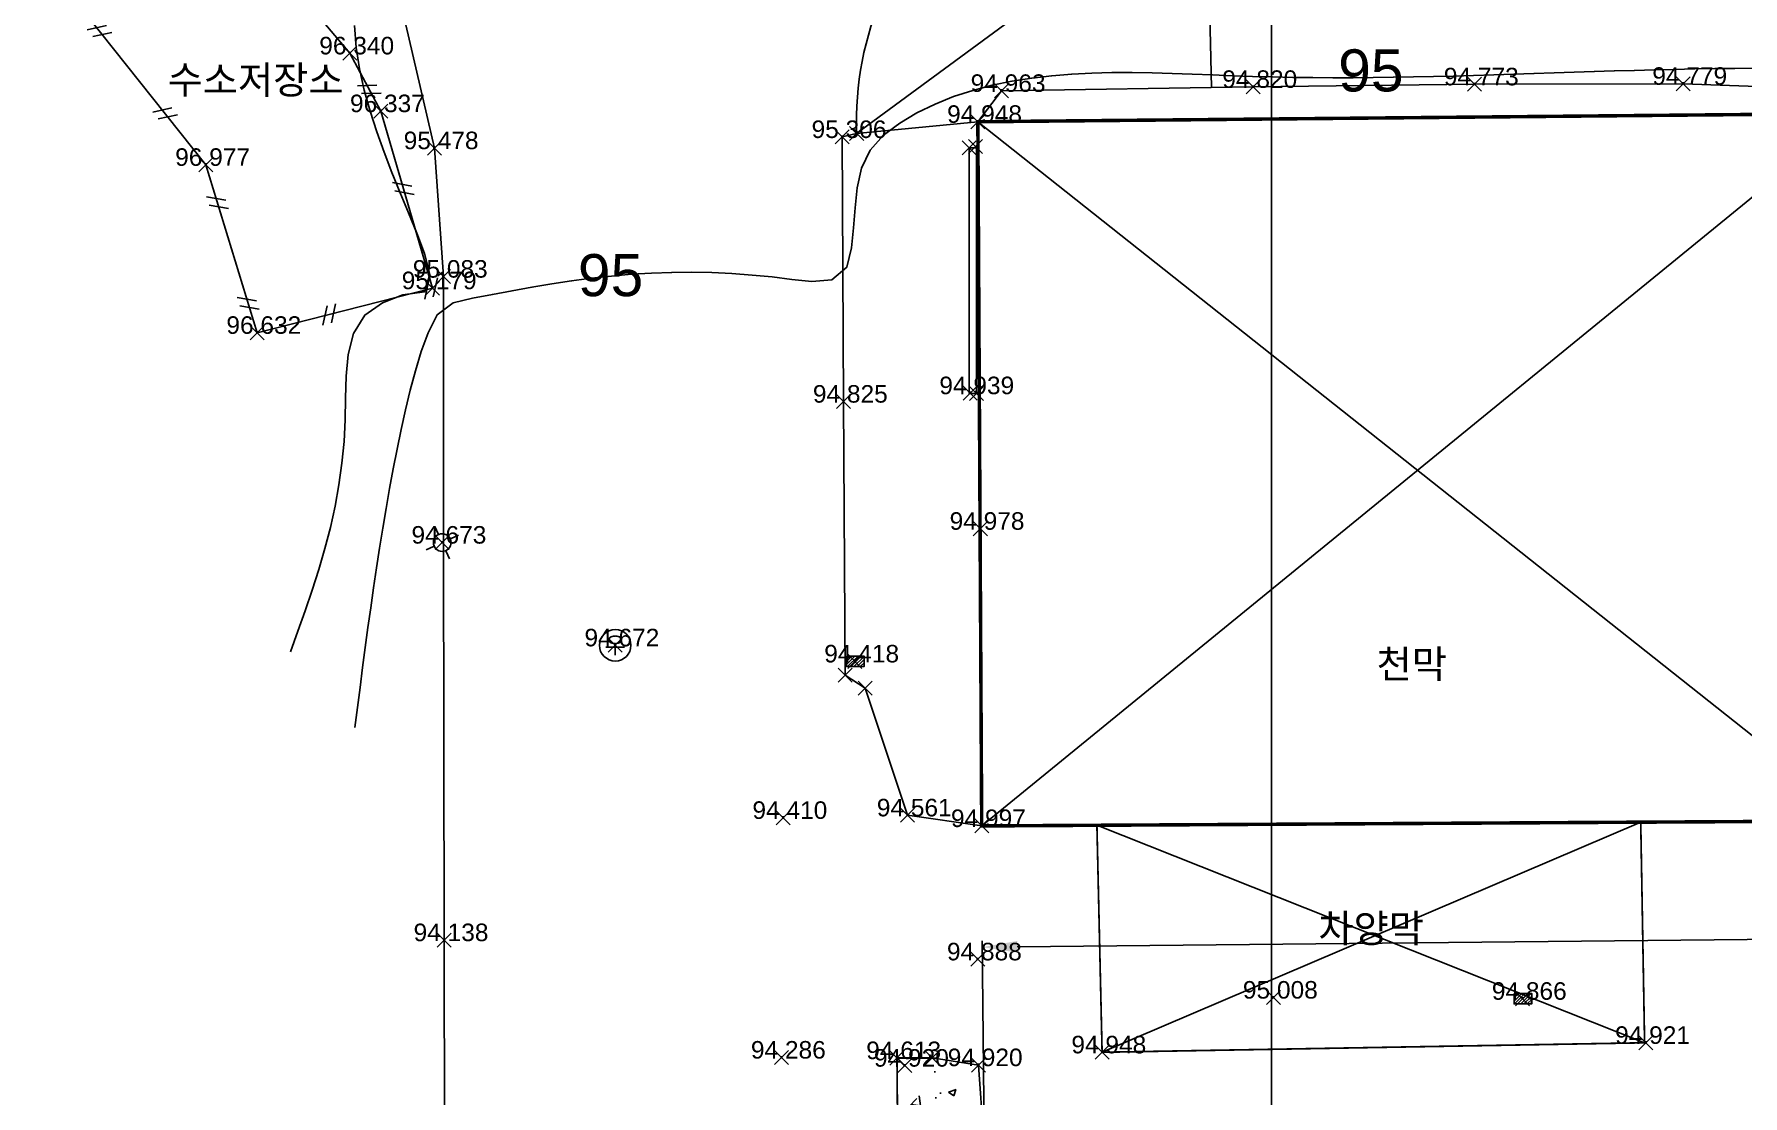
# Model space of a CAD drawing. Header units: millimetres. Extents: x 215151 to 215617, y 463010 to 463219.
# Drawn here: x 215164.7 to 215213.44, y 463117.39 to 463147.67 of the extents above; entities that cross this region are included whole.
import ezdxf
from ezdxf.enums import TextEntityAlignment as Align

# ---------------------------------------------------------------- set-up
doc = ezdxf.new("R2010")
doc.units = ezdxf.units.MM
doc.header["$MEASUREMENT"] = 0
doc.header["$PDMODE"] = 3
doc.header["$PDSIZE"] = 0.2
doc.linetypes.add('DASHED2', pattern=[0.375, 0.25, -0.125])
for name, color, linetype in [('1M(48)', 48, 'Continuous'), ('5M(86)', 86, 'Continuous'), ("CON'C(31)", 31, 'Continuous'), ('PTANNOTELE', 7, 'Continuous'), ('PTLAYER', 1, 'Continuous'), ('TEXT', 7, 'Continuous'), ('가로등(32)', 32, 'Continuous'), ('경사면(8)', 8, 'Continuous'), ('도각선(5)', 5, 'Continuous'), ('도시가스맨홀(50)', 50, 'Continuous'), ('빗물받이(5)', 5, 'Continuous'), ('아스팔트도로(1)', 1, 'Continuous'), ('우수맨홀(42)', 42, 'Continuous'), ('천막(64)', 64, 'Continuous'), ('콘크리트수로(5)', 5, 'Continuous'), ('현황선', 7, 'Continuous'), ('휀스(70)', 70, 'Continuous')]:
    doc.layers.add(name, color=color, linetype=linetype)
doc.styles.add('Arial_4', font='arial.ttf')
doc.styles.get("Standard").update_dxf_attribs({"font": 'simplex.shx'})
doc.styles.add('돋음체', font='')
doc.styles.get('돋음체').set_extended_font_data('DotumChe')
doc.dimstyles.get("Standard").update_dxf_attribs({"dimtxt": 0.18, "dimasz": 0.18, "dimexe": 0.18, "dimexo": 0.0625, "dimgap": 0.09, "dimtad": 1, "dimzin": 0, "dimdsep": 46, "dimtxsty": 'Standard', "dimcen": 0.09, "dimadec": 0, "dimazin": 0, "dimtfac": 1, "dimtdec": 4, "dimtofl": 0, "dimtmove": 0, "dimatfit": 3, "dimfxl": 1, "dimtolj": 1, "dimtzin": 0, "dimarcsym": 0})

# ---------------------------------------------------------------- blocks, each defined once
blk = doc.blocks.new('P')
at = {"layer": '휀스(70)', "linetype": 'Continuous'}
for points in [[(-0.25, -0.25), (0, 0.25)], [(0, -0.25), (0.25, 0.25)]]:
    blk.add_lwpolyline(points, dxfattribs=at)
blk = doc.blocks.new('w')
at = {"layer": '우수맨홀(42)'}
blk.add_circle((0, 0), 0.75, dxfattribs=at)
at = {"layer": '우수맨홀(42)', "style": '돋음체'}
blk.add_text('우', height=0.8, dxfattribs=at).set_placement((0, 0), align=Align.MIDDLE)
blk = doc.blocks.new('F')
at = {"layer": '가로등(32)'}
for p, q in [((-0.191, 0.421), (-0.349, 0.769)), ((0.421, 0.191), (0.769, 0.349)), ((-0.421, -0.191), (-0.769, -0.349)), ((0.191, -0.421), (0.349, -0.769))]:
    blk.add_line(p, q, dxfattribs=at)
blk.add_circle((0, 0), 0.42, dxfattribs=at)
blk = doc.blocks.new('W1')
at = {"layer": '빗물받이(5)'}
h = blk.add_hatch(dxfattribs=at)
h.set_pattern_fill('ANSI31', color=256, scale=0.02, style=0)
h.set_pattern_definition([(45, (-178.083926, -134.613974), (-0.04490128, 0.04490128), [])])
h.paths.add_polyline_path([(0.26, 0.149), (-0.24, 0.149), (-0.24, -0.151), (0.26, -0.151)])
blk.add_lwpolyline([(-0.24, 0.149), (0.26, 0.149), (0.26, -0.151), (-0.24, -0.151), (-0.24, 0.149)], dxfattribs=at)
blk = doc.blocks.new('*D20')
at = {"layer": 'DEFPOINTS', "color": 0, "transparency": 16777216}
for p in [(215251.742, 463122.225), (215251.796, 463116.78), (215191.799, 463116.188)]:
    blk.add_point(p, dxfattribs=at)
at = {"layer": 'TEXT', "color": 1, "lineweight": -2, "transparency": 16777216}
for p, q in [((215251.795, 463116.843), (215251.74, 463122.405)), ((215192.745, 463121.642), (215218.654, 463121.898)), ((215250.742, 463122.215), (215224.834, 463121.959)), ((215191.798, 463116.251), (215191.743, 463121.813))]:
    blk.add_line(p, q, dxfattribs=at)
at = {"layer": 'TEXT', "color": 1, "transparency": 16777216}
for points in [[(215250.741, 463122.382), (215250.744, 463122.048), (215251.742, 463122.225)], [(215192.743, 463121.809), (215192.747, 463121.476), (215191.745, 463121.633)]]:
    blk.add_solid(points, dxfattribs=at)
at = {"layer": 'TEXT', "color": 1, "transparency": 16777216, "insert": (215221.744, 463121.929), "char_height": 1, "attachment_point": 5}
blk.add_mtext('\\A1;60.000M', dxfattribs=at)

msp = doc.modelspace()

# ---------------------------------------------------------------- hatches: boundary and pattern name
at = {"layer": "CON'C(31)"}
h = msp.add_hatch(dxfattribs=at)
h.set_pattern_fill('AR-CONC', color=256, scale=0.3)
h.set_pattern_definition([(50, (0, 0), (2.151780548, -0.188256405), [0.225, -2.475]), (355, (0, 0), (-0.416254001, 2.256576401), [0.18, -1.98]), (100.45144446, (0.1793, -0.0157), (1.73552654, 2.068319973), [0.191220576, -2.103426336]), (46.1842, (0, 0.6), (3.201723992, -0.496557842), [0.3375, -3.7125]), (96.6356355, (0.2668, 0.5586), (2.803985837, 2.922355802), [0.286831026, -3.15514128]), (351.184164, (0, 0.6), (2.803985835, 2.9223558), [0.27, -2.970000003]), (21, (0.3, 0.45), (1.7907211564, -1.207856672), [0.225, -2.475]), (326, (0.3, 0.45), (0.729945996, 2.175450135), [0.18, -1.98]), (71.45144474, (0.4492, 0.3493), (2.52066713, 0.967593458), [0.19122057, -2.103426336]), (37.5, (0, 0), (0.036479566, 0.9986815615), [0, -1.956, 0, -2.01, 0, -1.9875]), (7.5, (0, 0), (0.7892086123, 1.1832351356), [0, -1.146, 0, -1.911, 0, -0.7575]), (327.5, (-0.669, 0), (1.6014673085, -0.0676646152), [0, -0.75, 0, -2.34, 0, -3.105]), (317.5, (-0.969, 0), (1.749558508, 0.300314947), [0, -0.975, 0, -1.554, 0, -2.205])])
h.paths.add_polyline_path([(215191.77585, 463116.25395), (215191.63648, 463118.27021), (215190.31743, 463118.47264), (215189.31085, 463118.47154), (215189.33375, 463115.96678), (215189.40444, 463108.14636), (215189.37436, 463100.47019), (215189.37789, 463100.45337), (215189.38184, 463100), (215191.93424, 463100)])
h.paths.add_polyline_path([(215191.94623, 463098.76924), (215189.36759, 463098.74411), (215189.24677, 463093.89061), (215189.29932, 463093.34504), (215189.46414, 463092.65334), (215189.72815, 463091.99322), (215190.09535, 463091.38465), (215190.56722, 463090.85343), (215191.13304, 463090.42329), (215191.70255, 463089.99837), (215192.03762, 463089.3914)])
h.paths.add_polyline_path([(215191.70255, 463089.99837), (215191.13304, 463090.42329), (215190.56722, 463090.85343), (215190.09535, 463091.38465), (215189.72815, 463091.99322), (215189.46414, 463092.65334), (215189.29932, 463093.34504), (215189.24677, 463093.89061), (215189.24115, 463093.66485), (215189.02345, 463093.67184, -1), (215188.5197, 463093.688), (215188.41078, 463093.69149), (215188.41078, 463090.98864), (215188.21141, 463090.13204), (215188.40552, 463084.85649), (215189.95347, 463086.06292), (215190.35653, 463085.45006), (215190.68991, 463085.87178), (215191.27877, 463086.26976), (215191.87785, 463086.65289), (215192.06075, 463087.0173), (215192.03762, 463089.3914)])
h.paths.add_polyline_path([(215191.10163, 463089.35526, -1), (215190.20163, 463089.35526, -1)], flags=16)
h.paths.add_polyline_path([(215190.19036, 463088.94052), (215191.11902, 463088.94743), (215191.1129, 463089.76999), (215190.18424, 463089.76308)], flags=24)

# ---------------------------------------------------------------- linework, layer by layer
at = {"layer": '1M(48)', "elevation": 96}
msp.add_lwpolyline([(215172.00726, 463130.05584), (215172.21952, 463130.63948), (215172.21952, 463130.63948), (215172.42782, 463131.22454), (215172.42782, 463131.22454), (215172.6283, 463131.81232), (215172.6283, 463131.81232), (215172.81719, 463132.40392), (215172.81719, 463132.40392), (215172.99096, 463133.00013), (215172.99096, 463133.00013), (215173.14637, 463133.60137), (215173.14637, 463133.60137), (215173.2806, 463134.20769), (215173.2806, 463134.20769), (215173.39137, 463134.81872), (215173.39137, 463134.81872), (215173.47693, 463135.43378), (215173.47693, 463135.43378), (215173.5362, 463136.05192), (215173.5362, 463136.05192), (215173.56868, 463136.67205), (215173.56868, 463136.67205), (215173.57883, 463137.293), (215173.57883, 463137.293), (215173.59352, 463137.91383), (215173.59352, 463137.91383), (215173.65012, 463138.53201), (215173.65012, 463138.53201), (215173.80273, 463139.13269), (215173.80273, 463139.13269), (215174.12679, 463139.6578), (215174.12679, 463139.6578), (215174.63644, 463140.00596), (215174.63644, 463140.00596), (215175.21268, 463140.23506), (215175.21268, 463140.23506), (215175.82732, 463140.31667), (215175.82732, 463140.31667), (215175.98823, 463140.81588), (215175.98823, 463140.81588), (215175.83111, 463141.41624), (215175.83111, 463141.41624), (215175.61165, 463141.99706), (215175.61165, 463141.99706), (215175.37187, 463142.56994), (215175.37187, 463142.56994), (215175.13392, 463143.14359), (215175.13392, 463143.14359), (215174.90223, 463143.71979), (215174.90223, 463143.71979), (215174.68044, 463144.29987), (215174.68044, 463144.29987), (215174.47232, 463144.88499), (215174.47232, 463144.88499), (215174.2821, 463145.47617), (215174.2821, 463145.47617), (215174.11498, 463146.07421), (215174.11498, 463146.07421), (215173.97755, 463146.67977), (215173.97755, 463146.67977), (215173.87871, 463147.29276), (215173.87871, 463147.29276), (215173.83054, 463147.9117)], dxfattribs=at)
at = {"layer": '5M(86)'}
msp.add_lwpolyline([(215173.8483, 463127.90006), (215173.92044, 463128.46899), (215173.92044, 463128.46899), (215173.99298, 463129.03787), (215173.99298, 463129.03787), (215174.06637, 463129.60664), (215174.06637, 463129.60664), (215174.14102, 463130.17524), (215174.14102, 463130.17524), (215174.21734, 463130.74363), (215174.21734, 463130.74363), (215174.29578, 463131.31172), (215174.29578, 463131.31172), (215174.37676, 463131.87946), (215174.37676, 463131.87946), (215174.46072, 463132.44676), (215174.46072, 463132.44676), (215174.54809, 463133.01355), (215174.54809, 463133.01355), (215174.63933, 463133.57973), (215174.63933, 463133.57973), (215174.7349, 463134.1452), (215174.7349, 463134.1452), (215174.83525, 463134.70983), (215174.83525, 463134.70983), (215174.94085, 463135.27351), (215174.94085, 463135.27351), (215175.05218, 463135.83608), (215175.05218, 463135.83608), (215175.16973, 463136.39738), (215175.16973, 463136.39738), (215175.29397, 463136.95724), (215175.29397, 463136.95724), (215175.42589, 463137.51534), (215175.42589, 463137.51534), (215175.57174, 463138.06994), (215175.57174, 463138.06994), (215175.74028, 463138.61804), (215175.74028, 463138.61804), (215175.93829, 463139.15616), (215175.93829, 463139.15616), (215176.197, 463139.66645), (215176.197, 463139.66645), (215176.64699, 463140.00655), (215176.64699, 463140.00655), (215177.20342, 463140.14225), (215177.20342, 463140.14225), (215177.76705, 463140.24812), (215177.76705, 463140.24812), (215178.3311, 463140.35169), (215178.3311, 463140.35169), (215178.89588, 463140.45123), (215178.89588, 463140.45123), (215179.46167, 463140.54481), (215179.46167, 463140.54481), (215180.02872, 463140.63044), (215180.02872, 463140.63044), (215180.59718, 463140.70612), (215180.59718, 463140.70612), (215181.16708, 463140.76997), (215181.16708, 463140.76997), (215181.73832, 463140.82039), (215181.73832, 463140.82039), (215182.31066, 463140.85611), (215182.31066, 463140.85611), (215182.88376, 463140.87631), (215182.88376, 463140.87631), (215183.4572, 463140.88061), (215183.4572, 463140.88061), (215184.03058, 463140.86906), (215184.03058, 463140.86906), (215184.60341, 463140.84204), (215184.60341, 463140.84204), (215185.17535, 463140.80024), (215185.17535, 463140.80024), (215185.74609, 463140.7445), (215185.74609, 463140.7445), (215186.31545, 463140.67595), (215186.31545, 463140.67595), (215186.88582, 463140.61768), (215186.88582, 463140.61768), (215187.45483, 463140.66358), (215187.45483, 463140.66358), (215187.87655, 463141.02289), (215187.87655, 463141.02289), (215188.01714, 463141.57674), (215188.01714, 463141.57674), (215188.07482, 463142.14723), (215188.07482, 463142.14723), (215188.1145, 463142.71934), (215188.1145, 463142.71934), (215188.17307, 463143.28971), (215188.17307, 463143.28971), (215188.29834, 463143.84863), (215188.29834, 463143.84863), (215188.54603, 463144.36372), (215188.54603, 463144.36372), (215188.92994, 463144.78768), (215188.92994, 463144.78768), (215189.3886, 463145.13115), (215189.3886, 463145.13115), (215189.88163, 463145.42375), (215189.88163, 463145.42375), (215190.39651, 463145.67598), (215190.39651, 463145.67598), (215190.92871, 463145.88932), (215190.92871, 463145.88932), (215191.47407, 463146.06639), (215191.47407, 463146.06639), (215192.029, 463146.21076), (215192.029, 463146.21076), (215192.59063, 463146.3265), (215192.59063, 463146.3265), (215193.15694, 463146.41668), (215193.15694, 463146.41668), (215193.72645, 463146.48376), (215193.72645, 463146.48376), (215194.29801, 463146.53036), (215194.29801, 463146.53036), (215194.87075, 463146.55917), (215194.87075, 463146.55917), (215195.44405, 463146.57289), (215195.44405, 463146.57289), (215196.01753, 463146.57419), (215196.01753, 463146.57419), (215196.59094, 463146.56567), (215196.59094, 463146.56567), (215197.16421, 463146.54988), (215197.16421, 463146.54988), (215197.73732, 463146.52931), (215197.73732, 463146.52931), (215198.31035, 463146.50641), (215198.31035, 463146.50641), (215198.88338, 463146.48361), (215198.88338, 463146.48361), (215199.4565, 463146.46334), (215199.4565, 463146.46334), (215200.02977, 463146.44757), (215200.02977, 463146.44757), (215200.60314, 463146.43644), (215200.60314, 463146.43644), (215201.17659, 463146.42963), (215201.17659, 463146.42963), (215201.75006, 463146.42682), (215201.75006, 463146.42682), (215202.32355, 463146.42768), (215202.32355, 463146.42768), (215202.89701, 463146.43189), (215202.89701, 463146.43189), (215203.47045, 463146.43912), (215203.47045, 463146.43912), (215204.04385, 463146.44903), (215204.04385, 463146.44903), (215204.6172, 463146.46128), (215204.6172, 463146.46128), (215205.19051, 463146.47553), (215205.19051, 463146.47553), (215205.76377, 463146.49144), (215205.76377, 463146.49144), (215206.337, 463146.50867), (215206.337, 463146.50867), (215206.91019, 463146.52687), (215206.91019, 463146.52687), (215207.48337, 463146.5457), (215207.48337, 463146.5457), (215208.05653, 463146.5648), (215208.05653, 463146.5648), (215208.6297, 463146.58384), (215208.6297, 463146.58384), (215209.20288, 463146.60245), (215209.20288, 463146.60245), (215209.77609, 463146.6203), (215209.77609, 463146.6203), (215210.34932, 463146.63704), (215210.34932, 463146.63704), (215210.9226, 463146.65231), (215210.9226, 463146.65231), (215211.49593, 463146.66577), (215211.49593, 463146.66577), (215212.0693, 463146.67708), (215212.0693, 463146.67708), (215212.64271, 463146.68609), (215212.64271, 463146.68609), (215213.21616, 463146.69293), (215213.21616, 463146.69293), (215213.78962, 463146.69774)], dxfattribs=at)
at = {"layer": "CON'C(31)", "const_width": 0.05}
msp.add_lwpolyline([(215190.31743, 463118.47264), (215189.31085, 463118.47154), (215189.33375, 463115.96678), (215189.40444, 463108.14636), (215189.36759, 463098.74411), (215191.94623, 463098.76924)], dxfattribs=at)
at = {"layer": "CON'C(31)"}
msp.add_lwpolyline([(215190.31743, 463118.47264), (215191.63648, 463118.27021), (215191.77585, 463116.25395)], dxfattribs=at)
at = {"layer": 'PTLAYER'}
for p in [(215173.70562, 463147.12301, 96.33965), (215192.28969, 463146.05368, 94.96258), (215199.46987, 463146.16746, 94.81951), (215205.79041, 463146.24053, 94.77299), (215211.73764, 463146.25618, 94.77887), (215174.58209, 463145.47602, 96.33706), (215191.61838, 463145.1711, 94.94835), (215187.7516, 463144.73844, 95.30644), (215188.16116, 463144.84019, 95.30624), (215176.11442, 463144.42023, 95.47758), (215191.37314, 463144.43034, 94.91974), (215191.55022, 463144.46295, 94.93462), (215169.59512, 463143.94505, 96.97655), (215176.37467, 463140.75625, 95.0827), (215176.0585, 463140.42747, 95.17884), (215171.05589, 463139.15451, 96.63187), (215191.39625, 463137.43325, 94.93872), (215191.57984, 463137.42445, 94.93346), (215187.78922, 463137.19201, 94.82454), (215191.68968, 463133.56654, 94.9784), (215176.3365, 463133.17143, 94.67303), (215181.27219, 463130.24224, 94.67171), (215188.11263, 463129.7836, 94.41809), (215187.83741, 463129.38981, 94.40951), (215188.40273, 463129.01889, 94.44004), (215186.06438, 463125.32176, 94.40975), (215189.61294, 463125.39312, 94.56111), (215191.72853, 463125.08941, 94.99702), (215176.39686, 463121.83512, 94.13802), (215191.61395, 463121.28708, 94.88809), (215200.0575, 463120.19667, 95.00802), (215207.15977, 463120.16276, 94.86612), (215210.67645, 463118.9061, 94.92147), (215186.02092, 463118.48577, 94.28626), (215189.31085, 463118.47154, 94.61348), (215189.53141, 463118.25588, 94.91978), (215190.31743, 463118.47264, 94.86281), (215191.63648, 463118.27021, 94.91967), (215195.16375, 463118.63482, 94.94752)]:
    msp.add_point(p, dxfattribs=at)
at = {"layer": '경사면(8)'}
msp.add_line((215198.23071, 463148.64783), (215198.28798, 463146.14873), dxfattribs=at)
for points in [[(215188.16116, 463144.84019), (215192.38392, 463147.94047), (215194.98317, 463148.5734), (215200.72309, 463148.70495), (215208.7348, 463148.94441), (215217.34255, 463149.13866), (215224.38381, 463149.8898), (215227.26597, 463149.6387), (215234.48339, 463149.4901), (215244.59632, 463150.73506), (215250.76044, 463150.83633), (215259.96594, 463151.15937), (215270.99601, 463151.6215), (215277.66122, 463152.12798), (215281.06295, 463151.31329), (215287.20174, 463150.82622), (215292.9116, 463149.77615), (215295.5395, 463149.95629), (215298.4982, 463146.74098), (215298.93915, 463143.53666), (215298.82063, 463137.88199), (215298.35723, 463131.99195), (215297.40276, 463131.26088)], [(215217.29797, 463146.05349), (215211.73764, 463146.25618), (215205.79041, 463146.24053), (215199.46987, 463146.16746), (215192.28969, 463146.05368), (215191.61838, 463145.1711), (215188.16116, 463144.84019)]]:
    msp.add_lwpolyline(points, dxfattribs=at)
at = {"layer": '도각선(5)'}
msp.add_lwpolyline([(215200, 463192.39482), (215200, 463009.76209)], dxfattribs=at)
at = {"layer": '아스팔트도로(1)'}
msp.add_lwpolyline([(215164.72589, 463155.06638), (215169.81877, 463153.07372, -0.23010034), (215175.29741, 463147.93679), (215176.11442, 463144.42023), (215176.37467, 463140.75625), (215176.37467, 463133.17143), (215176.39686, 463121.83512), (215176.42763, 463099.42286), (215176.494, 463080.31168), (215176.5154, 463065.32677), (215176.56608, 463044.38105), (215176.56608, 463029.70018)], format="xyb", dxfattribs=at)
msp.add_lwpolyline([(215188.16116, 463144.84019), (215187.7516, 463144.73844), (215187.78922, 463137.19201), (215187.83741, 463129.38981), (215188.40273, 463129.01889), (215189.61294, 463125.39312), (215191.72853, 463125.08941)], dxfattribs=at)
msp.add_arc((215197.19552, 463145.18259), 9.04085, 156.04249, 182.170402, dxfattribs=at)
at = {"layer": '천막(64)', "const_width": 0.1}
msp.add_lwpolyline([(215216.7861, 463125.23244), (215191.72853, 463125.08941), (215191.61838, 463145.1711), (215216.63764, 463145.40603), (215216.7861, 463125.23244)], dxfattribs=at)
at = {"layer": '천막(64)'}
for points in [[(215191.72853, 463125.08941), (215216.63764, 463145.40603)], [(215191.61838, 463145.1711), (215216.7861, 463125.23244)]]:
    msp.add_lwpolyline(points, dxfattribs=at)
at = {"layer": '콘크리트수로(5)'}
msp.add_lwpolyline([(215191.57984, 463137.42445), (215191.37314, 463137.42445), (215191.37314, 463144.43034), (215191.57984, 463144.43034)], close=True, dxfattribs=at)
at = {"layer": '현황선', "linetype": 'DASHED2', "ltscale": 3, "const_width": 0.05}
msp.add_lwpolyline([(215195.16375, 463118.63482), (215210.64097, 463118.90547), (215210.53095, 463125.19673), (215195.01549, 463125.10817)], close=True, dxfattribs=at)
at = {"layer": '현황선'}
for points in [[(215210.64097, 463118.90547), (215195.01549, 463125.10817)], [(215195.16375, 463118.63482), (215210.53095, 463125.19673)]]:
    msp.add_lwpolyline(points, dxfattribs=at)
at = {"layer": '휀스(70)'}
msp.add_lwpolyline([(215164.69549, 463150.10387), (215169.59512, 463143.94505), (215171.05589, 463139.15451), (215176.0585, 463140.42747), (215174.58209, 463145.47602), (215173.70562, 463147.12301), (215168.52353, 463153.23031), (215164.69549, 463150.10387)], dxfattribs=at)

# ---------------------------------------------------------------- block references
at = {"layer": '가로등(32)', "xscale": 0.6, "yscale": 0.6, "zscale": 0.6}
msp.add_blockref('F', (215176.3365, 463133.17143), dxfattribs=at)
at = {"layer": '도시가스맨홀(50)', "xscale": 0.6, "yscale": 0.6, "zscale": 0.6}
msp.add_blockref('w', (215181.27219, 463130.24224), dxfattribs=at)
at = {"layer": '콘크리트수로(5)'}
for p in [(215188.11263, 463129.7836), (215207.15977, 463120.16276)]:
    msp.add_blockref('W1', p, dxfattribs=at)
at = {"layer": '휀스(70)'}
for p, rotation in [((215166.56319, 463147.75617), 308.5039205923801), ((215174.25342, 463146.09363), 118.0203869996235), ((215168.4309, 463145.40848), 308.5039205923801), ((215175.22777, 463143.26812), 106.3011373306357), ((215169.9247, 463142.86422), 286.9578923325141), ((215176.01937, 463140.41752), 14.27650672376111), ((215170.7997, 463139.99466), 286.9578923325141), ((215173.11202, 463139.67771), 14.27650672376111)]:
    msp.add_blockref('P', p, dxfattribs=dict(at, rotation=rotation))

# ---------------------------------------------------------------- texts
at = {"layer": '5M(86)', "style": 'Arial_4'}
for p in [(215202.83167, 463146.03524), (215181.14161, 463140.19751)]:
    msp.add_text('95', height=1.2, rotation=0.065431, dxfattribs=at).set_placement(p, align=Align.CENTER)
at = {"layer": 'PTANNOTELE', "style": 'Arial_4'}
for s, p in [('96.340', (215172.82899, 463147.09205)), ('94.779', (215210.86101, 463146.22521)), ('94.963', (215191.41306, 463146.02272)), ('94.820', (215198.59324, 463146.13649)), ('94.773', (215204.91377, 463146.20957)), ('96.337', (215173.70546, 463145.44506)), ('94.948', (215190.74175, 463145.14013)), ('95.478', (215175.23779, 463144.38927)), ('95.306', (215186.87497, 463144.70748)), ('96.977', (215168.71849, 463143.91409)), ('95.179', (215175.18187, 463140.39651)), ('95.083', (215175.49804, 463140.72529)), ('96.632', (215170.17926, 463139.12354)), ('94.825', (215186.91259, 463137.16104)), ('94.939', (215190.51962, 463137.40229)), ('94.673', (215175.45987, 463133.14046)), ('94.978', (215190.81305, 463133.53557)), ('94.672', (215180.39555, 463130.21128)), ('94.418', (215187.23599, 463129.75264)), ('94.410', (215185.18774, 463125.2908)), ('94.561', (215188.7363, 463125.36216)), ('94.997', (215190.8519, 463125.05845)), ('94.138', (215175.52022, 463121.80416)), ('94.888', (215190.73732, 463121.25612)), ('95.008', (215199.18086, 463120.16571)), ('94.866', (215206.28313, 463120.1318)), ('94.286', (215185.14428, 463118.4548)), ('94.613', (215188.43422, 463118.44058)), ('94.948', (215194.28711, 463118.60385)), ('94.921', (215209.79982, 463118.87513)), ('94.920', (215190.75985, 463118.23925))]:
    msp.add_text(s, height=0.5, dxfattribs=at).set_placement(p)
at = {"layer": 'PTANNOTELE', "color": 6, "style": 'Arial_4'}
msp.add_text('94.920', height=0.5, dxfattribs=at).set_placement((215188.65478, 463118.22491))
at = {"layer": 'TEXT', "linetype": 'Continuous', "style": 'Arial_4'}
for s, p in [('수소저장소', (215171.01228, 463145.96711)), ('천막', (215203.9997, 463129.30409)), ('차양막', (215202.84106, 463121.76625))]:
    msp.add_text(s, height=0.8, dxfattribs=at).set_placement(p, align=Align.CENTER)

# ---------------------------------------------------------------- dimensions: what is measured, and where the dimension line sits
at = {"layer": 'TEXT'}
dim = msp.add_aligned_dim(p1=(215191.79877, 463116.18822), p2=(215251.79584, 463116.78047), distance=5.44462, text='60.000M', dimstyle='Standard', override={"dimtxt": 1, "dimasz": 1, "dimtad": 0, "dimtih": 1, "dimtoh": 1, "dimdec": 4, "dimpost": '', "dimclrd": 1, "dimclre": 1, "dimclrt": 1}, dxfattribs=at)
dim.commit()
dim.dimension.update_dxf_attribs({"geometry": '*D20', "text_midpoint": (215221.74356, 463121.92869)})

doc.saveas('drawing.dxf')
